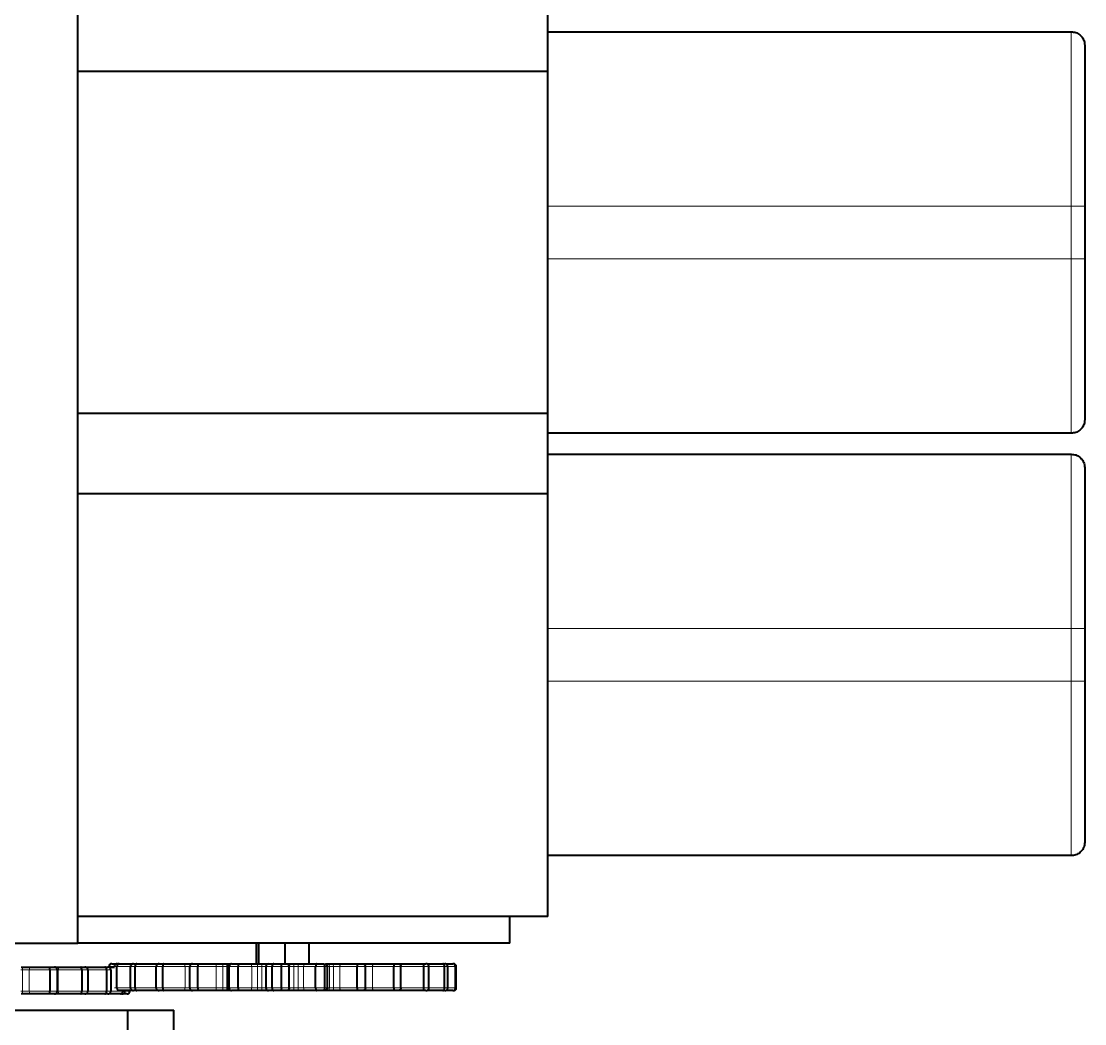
# Model space of a CAD drawing. Header units: inches. Extents: x 0 to 11, y 0 to 8.5.
# Drawn here: x 2.517 to 3.838, y 5.43 to 6.675 of the extents above; entities that cross this region are included whole.
import ezdxf

# ---------------------------------------------------------------- set-up
doc = ezdxf.new("R2010")
doc.units = ezdxf.units.IN
doc.header["$LTSCALE"] = 0.5
doc.header["$MEASUREMENT"] = 0
doc.layers.add('TANGENT_LINES', color=7, linetype='Continuous', lineweight=15)
doc.layers.add('Visible', color=7, linetype='Continuous', lineweight=40)

msp = doc.modelspace()

# ---------------------------------------------------------------- linework, layer by layer
at = {"layer": 'TANGENT_LINES'}
for p, q in [((3.8211, 6.4456), (3.8211, 6.6622)), ((3.8211, 6.4456), (3.1711, 6.4456)), ((3.8211, 6.3802), (3.8211, 6.4456)), ((3.8378, 6.4456), (3.8211, 6.4456)), ((3.1711, 6.3802), (3.8211, 6.3802)), ((3.8378, 6.3802), (3.8211, 6.3802)), ((3.8211, 6.1636), (3.8211, 6.3802)), ((3.8211, 5.9208), (3.8211, 6.1374)), ((3.8211, 5.9208), (3.1711, 5.9208)), ((3.8211, 5.8554), (3.8211, 5.9208)), ((3.8378, 5.9208), (3.8211, 5.9208)), ((3.1711, 5.8554), (3.8211, 5.8554)), ((3.8378, 5.8554), (3.8211, 5.8554)), ((3.8211, 5.6388), (3.8211, 5.8554)), ((2.5189, 5.497), (2.5167, 5.497)), ((2.5189, 5.497), (2.5189, 5.4703)), ((2.527, 5.497), (2.5189, 5.497)), ((2.527, 5.4703), (2.527, 5.497)), ((2.5526, 5.497), (2.527, 5.497)), ((2.5619, 5.497), (2.5526, 5.497)), ((2.5631, 5.497), (2.5619, 5.497)), ((2.5631, 5.4703), (2.5631, 5.497)), ((2.5923, 5.497), (2.5631, 5.497)), ((2.5998, 5.497), (2.5923, 5.497)), ((2.623, 5.497), (2.5998, 5.497)), ((2.6283, 5.497), (2.623, 5.497)), ((2.6263, 5.5011), (2.626, 5.5011)), ((2.6328, 5.5011), (2.6263, 5.5011)), ((2.636, 5.5011), (2.6328, 5.5011)), ((2.6528, 5.5011), (2.636, 5.5011)), ((2.6587, 5.5011), (2.6528, 5.5011)), ((2.6849, 5.5011), (2.6587, 5.5011)), ((2.6928, 5.5011), (2.6847, 5.5011)), ((2.7206, 5.5011), (2.6928, 5.5011)), ((2.7206, 5.5011), (2.7206, 5.4745)), ((2.7265, 5.5011), (2.7206, 5.5011)), ((2.7364, 5.5011), (2.7265, 5.5011)), ((2.7594, 5.5011), (2.7364, 5.5011)), ((2.7594, 5.5011), (2.7594, 5.4745)), ((2.7674, 5.5011), (2.7594, 5.5011)), ((2.7674, 5.4745), (2.7674, 5.5011)), ((2.7724, 5.5011), (2.7674, 5.5011)), ((2.7724, 5.5011), (2.7724, 5.4745)), ((2.7736, 5.5011), (2.7724, 5.5011)), ((2.7755, 5.5011), (2.7736, 5.5011)), ((2.7865, 5.5011), (2.7755, 5.5011)), ((2.8035, 5.5011), (2.7865, 5.5011)), ((2.8035, 5.5011), (2.8035, 5.4745)), ((2.8105, 5.5011), (2.8035, 5.5011)), ((2.8105, 5.4745), (2.8105, 5.5011)), ((2.8159, 5.5011), (2.8105, 5.5011)), ((2.8159, 5.5011), (2.8159, 5.4745)), ((2.8202, 5.5011), (2.8159, 5.5011)), ((2.8287, 5.5011), (2.8208, 5.5011)), ((2.8402, 5.5011), (2.8287, 5.5011)), ((2.85, 5.5011), (2.8402, 5.5011)), ((2.8555, 5.5011), (2.8508, 5.5011)), ((2.8555, 5.4745), (2.8555, 5.5011)), ((2.861, 5.5011), (2.8555, 5.5011)), ((2.861, 5.5011), (2.861, 5.4745)), ((2.8677, 5.5011), (2.861, 5.5011)), ((2.8827, 5.5011), (2.8677, 5.5011)), ((2.8677, 5.4745), (2.8677, 5.5011)), ((2.894, 5.5011), (2.8827, 5.5011)), ((2.8973, 5.5011), (2.894, 5.5011)), ((2.8998, 5.5011), (2.8973, 5.5011)), ((2.8998, 5.4745), (2.8998, 5.5011)), ((2.9049, 5.5011), (2.8998, 5.5011)), ((2.9049, 5.5011), (2.9049, 5.4745)), ((2.9127, 5.5011), (2.9049, 5.5011)), ((2.9342, 5.5011), (2.9127, 5.5011)), ((2.9127, 5.4745), (2.9127, 5.5011)), ((2.9445, 5.5011), (2.9342, 5.5011)), ((2.9445, 5.5011), (2.9445, 5.5011)), ((2.9449, 5.5011), (2.9449, 5.4745)), ((2.9532, 5.5011), (2.9449, 5.5011)), ((2.9799, 5.5011), (2.9532, 5.5011)), ((2.9532, 5.4745), (2.9532, 5.5011)), ((2.9885, 5.5011), (2.9799, 5.5011)), ((3.0169, 5.5011), (2.9883, 5.5011)), ((3.0234, 5.5011), (3.0169, 5.5011)), ((3.0429, 5.5011), (3.0234, 5.5011)), ((3.0469, 5.5011), (3.0429, 5.5011)), ((3.0563, 5.5011), (3.0469, 5.5011)), ((3.0574, 5.5011), (3.0563, 5.5011)), ((2.5167, 5.4703), (2.5189, 5.4703)), ((2.5189, 5.4703), (2.527, 5.4703)), ((2.527, 5.4703), (2.5526, 5.4703)), ((2.5526, 5.4703), (2.5619, 5.4703)), ((2.5619, 5.4703), (2.5631, 5.4703)), ((2.5631, 5.4703), (2.5923, 5.4703)), ((2.5923, 5.4703), (2.5998, 5.4703)), ((2.5998, 5.4703), (2.623, 5.4703)), ((2.623, 5.4703), (2.6283, 5.4703)), ((2.6283, 5.4703), (2.6432, 5.4703)), ((2.6328, 5.4745), (2.636, 5.4745)), ((2.636, 5.4745), (2.6528, 5.4745)), ((2.6432, 5.4703), (2.6461, 5.4703)), ((2.6461, 5.4703), (2.6518, 5.4703)), ((2.6518, 5.4703), (2.6521, 5.4703)), ((2.6528, 5.4745), (2.6587, 5.4745)), ((2.6587, 5.4745), (2.6849, 5.4745)), ((2.6847, 5.4745), (2.6928, 5.4745)), ((2.6928, 5.4745), (2.7206, 5.4745)), ((2.7206, 5.4745), (2.7265, 5.4745)), ((2.7265, 5.4745), (2.7364, 5.4745)), ((2.7364, 5.4745), (2.7594, 5.4745)), ((2.7594, 5.4745), (2.7674, 5.4745)), ((2.7674, 5.4745), (2.7724, 5.4745)), ((2.7724, 5.4745), (2.7736, 5.4745)), ((2.7736, 5.4745), (2.7755, 5.4745)), ((2.7755, 5.4745), (2.7865, 5.4745)), ((2.7865, 5.4745), (2.8035, 5.4745)), ((2.8035, 5.4745), (2.8105, 5.4745)), ((2.8105, 5.4745), (2.8159, 5.4745)), ((2.8159, 5.4745), (2.8202, 5.4745)), ((2.8208, 5.4745), (2.8287, 5.4745)), ((2.8287, 5.4745), (2.8402, 5.4745)), ((2.8402, 5.4745), (2.85, 5.4745)), ((2.8508, 5.4745), (2.8555, 5.4745)), ((2.8555, 5.4745), (2.861, 5.4745)), ((2.861, 5.4745), (2.8677, 5.4745)), ((2.8677, 5.4745), (2.8827, 5.4745)), ((2.8827, 5.4745), (2.894, 5.4745)), ((2.894, 5.4745), (2.8973, 5.4745)), ((2.8973, 5.4745), (2.8998, 5.4745)), ((2.8998, 5.4745), (2.9049, 5.4745)), ((2.9049, 5.4745), (2.9127, 5.4745)), ((2.9127, 5.4745), (2.9342, 5.4745)), ((2.9342, 5.4745), (2.9445, 5.4745)), ((2.9445, 5.4745), (2.9445, 5.4745)), ((2.9449, 5.4745), (2.9532, 5.4745)), ((2.9532, 5.4745), (2.9799, 5.4745)), ((2.9799, 5.4745), (2.9885, 5.4745)), ((2.9883, 5.4745), (3.0169, 5.4745)), ((3.0169, 5.4745), (3.0234, 5.4745)), ((3.0234, 5.4745), (3.0429, 5.4745)), ((3.0429, 5.4745), (3.0469, 5.4745)), ((3.0469, 5.4745), (3.0563, 5.4745)), ((3.0563, 5.4745), (3.0574, 5.4745))]:
    msp.add_line(p, q, dxfattribs=at)
for centre, major_axis, ratio, start_param, end_param in [((2.5172, 5.497), (0, -0.00333), 0.521823, 1.570796, 3.141593), ((2.7688, 5.5011), (0, 0.00333), 0.414396, 0, 1.570796), ((2.7737, 5.5011), (0, 0.00333), 0.386315, 0, 1.570796), ((2.8111, 5.5011), (0, 0.00333), 0.175045, 0, 1.570796), ((2.8164, 5.5011), (0, 0.00333), 0.144794, 12.566371, 14.137167), ((2.871, 5.5011), (0, 0.00333), 0.990388, 12.566371, 14.137167), ((2.9158, 5.5011), (0, 0.00333), 0.924874, 0, 1.570796), ((2.9559, 5.5011), (0, 0.00333), 0.801247, 0, 1.570796), ((2.9889, 5.5011), (0, 0.00333), 0.627275, 0, 0.785353), ((2.5172, 5.4703), (0, -0.00333), 0.521823, 0, 1.570796), ((2.7688, 5.4745), (0, 0.00333), 0.414396, 1.570796, 3.141593), ((2.7737, 5.4745), (0, 0.00333), 0.386315, 1.570796, 3.141593), ((2.8111, 5.4745), (0, 0.00333), 0.175045, 1.570796, 3.141593), ((2.8164, 5.4745), (0, 0.00333), 0.144794, 1.570796, 3.141593), ((2.871, 5.4745), (0, 0.00333), 0.990388, 1.570796, 3.141593), ((2.9158, 5.4745), (0, 0.00333), 0.924874, 1.570796, 3.141593), ((2.9559, 5.4745), (0, 0.00333), 0.801247, 1.570796, 3.141593), ((2.9889, 5.4745), (0, 0.00333), 0.627275, 2.355502, 3.141593)]:
    msp.add_ellipse(centre, major_axis=major_axis, ratio=ratio, start_param=start_param, end_param=end_param, dxfattribs=at)
at = {"layer": 'TANGENT_LINES', "extrusion": (0, 0, -1)}
for centre, major_axis, ratio, start_param, end_param in [((2.5298, 5.497), (0, -0.00333), 0.836902, 1.570796, 3.141593), ((2.5655, 5.497), (0, -0.00333), 0.694122, 1.570796, 3.141593), ((2.6875, 5.5011), (0, 0.00333), 0.571326, 0, 0.165022), ((2.7181, 5.5011), (0, 0.00333), 0.757482, 0, 1.570796), ((2.7565, 5.5011), (0, 0.00333), 0.896043, 0, 1.570796), ((2.8002, 5.5011), (0, 0.00333), 0.978302, 0, 1.570796), ((2.8553, 5.5011), (0, 0.00333), 0.075304, 12.566371, 14.137167), ((2.8607, 5.5011), (0, 0.00333), 0.105824, 12.566371, 14.137167), ((2.8987, 5.5011), (0, 0.00333), 0.320922, 0, 1.570796), ((2.9038, 5.5011), (0, 0.00333), 0.349793, 12.566371, 14.137167), ((2.943, 5.5011), (0, 0.00333), 0.571783, 0, 1.570796), ((2.5298, 5.4703), (0, -0.00333), 0.836902, 12.566371, 14.137167), ((2.5655, 5.4703), (0, -0.00333), 0.694122, 0, 1.570796), ((2.6875, 5.4745), (0, 0.00333), 0.571326, 2.967559, 3.141593), ((2.7181, 5.4745), (0, 0.00333), 0.757482, 1.570796, 3.141593), ((2.7565, 5.4745), (0, 0.00333), 0.896043, 1.570796, 3.141593), ((2.8002, 5.4745), (0, 0.00333), 0.978302, 1.570796, 3.141593), ((2.8553, 5.4745), (0, 0.00333), 0.075304, 1.570796, 3.141593), ((2.8607, 5.4745), (0, 0.00333), 0.105824, 1.570796, 3.141593), ((2.8987, 5.4745), (0, 0.00333), 0.320922, 1.570796, 3.141593), ((2.9038, 5.4745), (0, 0.00333), 0.349793, 1.570796, 3.141593), ((2.943, 5.4745), (0, 0.00333), 0.571783, 1.570796, 3.141593)]:
    msp.add_ellipse(centre, major_axis=major_axis, ratio=ratio, start_param=start_param, end_param=end_param, dxfattribs=at)
at = {"layer": 'Visible'}
for p, q in [((2.5876, 5.53), (2.5876, 7.7633)), ((3.1711, 6.6129), (3.1711, 7.2377)), ((3.1711, 6.0881), (3.1711, 6.7129)), ((3.1711, 6.6622), (3.8211, 6.6622)), ((3.8378, 6.6455), (3.8378, 6.4456)), ((3.1711, 6.6129), (2.5876, 6.6129)), ((3.8378, 6.4456), (3.8378, 6.3802)), ((3.8378, 6.3802), (3.8378, 6.1803)), ((3.1711, 6.1881), (2.5876, 6.1881)), ((3.1711, 5.5633), (3.1711, 6.1881)), ((3.8211, 6.1636), (3.1711, 6.1636)), ((3.1711, 6.1374), (3.8211, 6.1374)), ((3.8378, 6.1207), (3.8378, 5.9208)), ((3.1711, 6.0881), (2.5876, 6.0881)), ((3.8378, 5.9208), (3.8378, 5.8554)), ((3.8378, 5.8554), (3.8378, 5.6555)), ((3.8211, 5.6388), (3.1711, 5.6388)), ((3.1711, 5.5633), (2.5876, 5.5633)), ((3.1238, 5.53), (3.1238, 5.5633)), ((2.4876, 5.53), (2.5876, 5.53)), ((3.1238, 5.53), (2.5876, 5.53)), ((2.8095, 5.5045), (2.8095, 5.53)), ((2.8124, 5.5045), (2.8124, 5.53)), ((2.8449, 5.5045), (2.8449, 5.53)), ((2.8745, 5.5045), (2.8745, 5.53)), ((2.5172, 5.5003), (2.5298, 5.5003)), ((2.5298, 5.5003), (2.5523, 5.5003)), ((2.5523, 5.5003), (2.5583, 5.5003)), ((2.5526, 5.497), (2.5526, 5.4703)), ((2.5582, 5.5003), (2.5655, 5.5003)), ((2.5619, 5.497), (2.5619, 5.4703)), ((2.5655, 5.5003), (2.5911, 5.5003)), ((2.5911, 5.5003), (2.596, 5.5003)), ((2.5923, 5.497), (2.5923, 5.4703)), ((2.5935, 5.5003), (2.621, 5.5003)), ((2.5998, 5.497), (2.5998, 5.4703)), ((2.621, 5.5003), (2.6245, 5.5003)), ((2.623, 5.497), (2.623, 5.4703)), ((2.626, 5.5001), (2.626, 5.5011)), ((2.626, 5.5003), (2.6329, 5.5003)), ((2.6263, 5.4999), (2.626, 5.5001)), ((2.6263, 5.4999), (2.6263, 5.5011)), ((2.6283, 5.497), (2.6283, 5.4703)), ((2.6295, 5.5045), (2.6349, 5.5045)), ((2.636, 5.4745), (2.636, 5.5011)), ((2.6366, 5.5045), (2.6386, 5.5045)), ((2.6386, 5.5045), (2.6557, 5.5045)), ((2.6528, 5.4745), (2.6528, 5.5011)), ((2.6567, 5.5045), (2.6605, 5.5045)), ((2.6587, 5.4745), (2.6587, 5.5011)), ((2.6605, 5.5045), (2.6875, 5.5045)), ((2.6847, 5.4745), (2.6847, 5.5011)), ((2.6875, 5.5045), (2.6884, 5.5045)), ((2.6885, 5.5045), (2.6937, 5.5045)), ((2.6928, 5.4745), (2.6928, 5.5011)), ((2.6937, 5.5045), (2.7181, 5.5045)), ((2.7181, 5.5045), (2.73, 5.5045)), ((2.7265, 5.4745), (2.7265, 5.5011)), ((2.7299, 5.5045), (2.7363, 5.5045)), ((2.7363, 5.5045), (2.7565, 5.5045)), ((2.7364, 5.4745), (2.7364, 5.5011)), ((2.7565, 5.5045), (2.7688, 5.5045)), ((2.7688, 5.5045), (2.7737, 5.5045)), ((2.7736, 5.5011), (2.7736, 5.4745)), ((2.7737, 5.5045), (2.776, 5.5045)), ((2.7755, 5.4745), (2.7755, 5.5011)), ((2.7784, 5.5045), (2.7855, 5.5045)), ((2.7855, 5.5045), (2.8002, 5.5045)), ((2.7865, 5.4745), (2.7865, 5.5011)), ((2.8002, 5.5045), (2.8111, 5.5045)), ((2.8111, 5.5045), (2.8164, 5.5045)), ((2.8164, 5.5045), (2.8244, 5.5045)), ((2.8208, 5.5011), (2.8211, 5.5011)), ((2.8208, 5.5011), (2.8208, 5.4745)), ((2.8244, 5.5045), (2.8308, 5.5045)), ((2.8287, 5.4745), (2.8287, 5.5011)), ((2.8308, 5.5045), (2.8383, 5.5045)), ((2.8383, 5.5045), (2.8466, 5.5045)), ((2.8402, 5.4745), (2.8402, 5.5011)), ((2.8466, 5.5045), (2.8553, 5.5045)), ((2.8499, 5.5011), (2.85, 5.5011)), ((2.85, 5.4745), (2.85, 5.5011)), ((2.8553, 5.5045), (2.8607, 5.5045)), ((2.8607, 5.5045), (2.871, 5.5045)), ((2.871, 5.5045), (2.884, 5.5045)), ((2.8827, 5.4745), (2.8827, 5.5011)), ((2.884, 5.5045), (2.8913, 5.5045)), ((2.8913, 5.5045), (2.8933, 5.5045)), ((2.894, 5.4745), (2.894, 5.5011)), ((2.8948, 5.5045), (2.8987, 5.5045)), ((2.8973, 5.4745), (2.8973, 5.5011)), ((2.8987, 5.5045), (2.9038, 5.5045)), ((2.9038, 5.5045), (2.9158, 5.5045)), ((2.9158, 5.5045), (2.9345, 5.5045)), ((2.9342, 5.4745), (2.9342, 5.5011)), ((2.9345, 5.5045), (2.9412, 5.5045)), ((2.9412, 5.5045), (2.943, 5.5045)), ((2.943, 5.5045), (2.9559, 5.5045)), ((2.9445, 5.5013), (2.9445, 5.5011)), ((2.9445, 5.4745), (2.9445, 5.5011)), ((2.9445, 5.4745), (2.9445, 5.5011)), ((2.9559, 5.5045), (2.9792, 5.5045)), ((2.9792, 5.5045), (2.9848, 5.5045)), ((2.9799, 5.4745), (2.9799, 5.5011)), ((2.9849, 5.5045), (2.9889, 5.5045)), ((2.9885, 5.4745), (2.9885, 5.5011)), ((2.9889, 5.5045), (3.0153, 5.5045)), ((3.0153, 5.5045), (3.0195, 5.5045)), ((3.0169, 5.4745), (3.0169, 5.5011)), ((3.0212, 5.5045), (3.0405, 5.5045)), ((3.0234, 5.4745), (3.0234, 5.5011)), ((3.0405, 5.5045), (3.0431, 5.5045)), ((3.0429, 5.4745), (3.0429, 5.5011)), ((3.0447, 5.5045), (3.0532, 5.5045)), ((3.0469, 5.4745), (3.0469, 5.5011)), ((3.0563, 5.4745), (3.0563, 5.5011)), ((3.0574, 5.4745), (3.0574, 5.5011)), ((2.6386, 5.4711), (2.6366, 5.4711)), ((2.6557, 5.4711), (2.6386, 5.4711)), ((2.6605, 5.4711), (2.6567, 5.4711)), ((2.6875, 5.4711), (2.6605, 5.4711)), ((2.6884, 5.4711), (2.6875, 5.4711)), ((2.6937, 5.4711), (2.6885, 5.4711)), ((2.7181, 5.4711), (2.6937, 5.4711)), ((2.73, 5.4711), (2.7181, 5.4711)), ((2.7363, 5.4711), (2.7299, 5.4711)), ((2.7565, 5.4711), (2.7363, 5.4711)), ((2.7688, 5.4711), (2.7565, 5.4711)), ((2.7737, 5.4711), (2.7688, 5.4711)), ((2.776, 5.4711), (2.7737, 5.4711)), ((2.7855, 5.4711), (2.7784, 5.4711)), ((2.8002, 5.4711), (2.7855, 5.4711)), ((2.8111, 5.4711), (2.8002, 5.4711)), ((2.8164, 5.4711), (2.8111, 5.4711)), ((2.8244, 5.4711), (2.8164, 5.4711)), ((2.8211, 5.4745), (2.8208, 5.4745)), ((2.8308, 5.4711), (2.8244, 5.4711)), ((2.8383, 5.4711), (2.8308, 5.4711)), ((2.8466, 5.4711), (2.8383, 5.4711)), ((2.8466, 5.4711), (2.8449, 5.4711)), ((2.8553, 5.4711), (2.8466, 5.4711)), ((2.85, 5.4745), (2.8499, 5.4745)), ((2.8607, 5.4711), (2.8553, 5.4711)), ((2.871, 5.4711), (2.8607, 5.4711)), ((2.884, 5.4711), (2.871, 5.4711)), ((2.8913, 5.4711), (2.884, 5.4711)), ((2.8933, 5.4711), (2.8913, 5.4711)), ((2.8987, 5.4711), (2.8948, 5.4711)), ((2.9038, 5.4711), (2.8987, 5.4711)), ((2.9158, 5.4711), (2.9038, 5.4711)), ((2.9345, 5.4711), (2.9158, 5.4711)), ((2.9412, 5.4711), (2.9345, 5.4711)), ((2.943, 5.4711), (2.9412, 5.4711)), ((2.9423, 5.4713), (2.9418, 5.4712)), ((2.9559, 5.4711), (2.943, 5.4711)), ((2.9445, 5.4745), (2.9444, 5.4739)), ((2.9792, 5.4711), (2.9559, 5.4711)), ((2.9848, 5.4711), (2.9792, 5.4711)), ((2.9889, 5.4711), (2.9848, 5.4711)), ((3.0153, 5.4711), (2.9889, 5.4711)), ((3.0195, 5.4711), (3.0153, 5.4711)), ((3.0405, 5.4711), (3.0212, 5.4711)), ((3.0431, 5.4711), (3.0405, 5.4711)), ((3.0532, 5.4711), (3.0447, 5.4711)), ((2.5298, 5.467), (2.5172, 5.467)), ((2.5523, 5.467), (2.5298, 5.467)), ((2.5583, 5.467), (2.5523, 5.467)), ((2.5655, 5.467), (2.5582, 5.467)), ((2.5911, 5.467), (2.5655, 5.467)), ((2.596, 5.467), (2.5911, 5.467)), ((2.621, 5.467), (2.5935, 5.467)), ((2.6245, 5.467), (2.621, 5.467)), ((2.6405, 5.467), (2.6261, 5.467)), ((2.6424, 5.467), (2.6405, 5.467)), ((2.6486, 5.467), (2.6448, 5.467)), ((2.2351, 5.4467), (2.6494, 5.4467)), ((2.6494, 5.4467), (2.7065, 5.4467)), ((2.6494, 5.4133), (2.6494, 5.4467)), ((2.7065, 5.4133), (2.7065, 5.4467))]:
    msp.add_line(p, q, dxfattribs=at)
at = {"layer": 'Visible', "extrusion": (0, 0, -1)}
for centre, major_axis, ratio, start_param, end_param in [((2.7769, 5.5011), (0, 0.00333), 1, 10.986087, 12.565848), ((2.8466, 5.5011), (0, -0.00333), 0.999091, 9.424778, 10.995574), ((2.8834, 5.5011), (0, 0.00333), 0.999929, -0.004624, -0.001852), ((2.8939, 5.5011), (0, 0.00333), 0.999998, 6.283083, 7.851534), ((2.9307, 5.5011), (0, 0.00333), 0.999997, -0.001148, -0.000158), ((2.9412, 5.5011), (0, 0.00333), 0.999983, 6.490975, 6.66305), ((2.9412, 5.5011), (0, 0.00333), 0.999983, 7.78863, 7.850556), ((2.7769, 5.4745), (0, 0.00333), 1, 9.4253, 10.986087), ((2.8466, 5.4745), (0, -0.00333), 0.999091, 10.995574, 12.566371), ((2.8834, 5.4745), (0, 0.00333), 0.999929, 9.42663, 9.429402), ((2.8939, 5.4745), (0, 0.00333), 0.999998, 7.851534, 9.42488), ((2.9307, 5.4745), (0, 0.00333), 0.999997, 9.424936, 9.425926), ((2.9412, 5.4745), (0, 0.00333), 0.999983, 9.076584, 9.217168), ((2.9412, 5.4745), (0, 0.00333), 0.999983, 7.850558, 8.02065)]:
    msp.add_ellipse(centre, major_axis=major_axis, ratio=ratio, start_param=start_param, end_param=end_param, dxfattribs=at)
at = {"layer": 'Visible'}
for centre, start_param, end_param in [((2.8244, 5.5011), 9.424778, 10.995574), ((2.8244, 5.4745), 10.995574, 12.566371)]:
    msp.add_ellipse(centre, major_axis=(0, -0.00333), ratio=0.993671, start_param=start_param, end_param=end_param, dxfattribs=at)
for points, knots in [([(3.8211, 6.6622), (3.823, 6.662), (3.8267, 6.6617), (3.8317, 6.6588), (3.8355, 6.6546), (3.8375, 6.6497), (3.8378, 6.6458), (3.8378, 6.6456), (3.8378, 6.6455)], [0, 0, 0, 0, 0.200059, 0.400113, 0.600304, 0.800799, 0.959767, 1, 1, 1, 1]), ([(3.8378, 6.1803), (3.8378, 6.1803), (3.8378, 6.18), (3.8375, 6.1761), (3.8355, 6.1713), (3.8317, 6.167), (3.8267, 6.1642), (3.823, 6.1638), (3.8211, 6.1636)], [0, 0, 0, 0, 0.040233, 0.199201, 0.399696, 0.599887, 0.799941, 1, 1, 1, 1]), ([(3.8211, 6.1374), (3.823, 6.1373), (3.8267, 6.1369), (3.8317, 6.134), (3.8355, 6.1298), (3.8375, 6.1249), (3.8378, 6.121), (3.8378, 6.1208), (3.8378, 6.1207)], [0, 0, 0, 0, 0.200059, 0.400113, 0.600304, 0.800799, 0.959767, 1, 1, 1, 1]), ([(3.8378, 5.6555), (3.8378, 5.6555), (3.8378, 5.6552), (3.8375, 5.6513), (3.8355, 5.6465), (3.8317, 5.6422), (3.8267, 5.6394), (3.823, 5.639), (3.8211, 5.6388)], [0, 0, 0, 0, 0.040233, 0.199201, 0.399696, 0.599887, 0.799941, 1, 1, 1, 1]), ([(2.5526, 5.497), (2.5526, 5.4973), (2.5526, 5.498), (2.5526, 5.4989), (2.5525, 5.4996), (2.5524, 5.5001), (2.5523, 5.5004), (2.5523, 5.5003), (2.5523, 5.5003)], [0, 0, 0, 0, 0.244369, 0.474358, 0.683645, 0.863673, 0.984988, 1, 1, 1, 1]), ([(2.5619, 5.497), (2.5619, 5.4973), (2.5618, 5.498), (2.5613, 5.4989), (2.5606, 5.4996), (2.5597, 5.5002), (2.5583, 5.5004), (2.5583, 5.5003), (2.5583, 5.5003)], [0, 0, 0, 0, 0.185429, 0.369432, 0.556461, 0.753674, 0.962269, 1, 1, 1, 1]), ([(2.5923, 5.497), (2.5923, 5.4973), (2.5923, 5.498), (2.5921, 5.4989), (2.5919, 5.4996), (2.5916, 5.5002), (2.5911, 5.5004), (2.5911, 5.5003), (2.5911, 5.5003)], [0, 0, 0, 0, 0.226536, 0.44103, 0.639503, 0.819112, 0.97359, 1, 1, 1, 1]), ([(2.5983, 5.4996), (2.5981, 5.4998), (2.5975, 5.5002), (2.596, 5.5004), (2.596, 5.5003), (2.596, 5.5003)], [0, 0, 0, 0, 0.43774, 0.913829, 1, 1, 1, 1]), ([(2.5998, 5.497), (2.5998, 5.4974), (2.5997, 5.498), (2.5993, 5.4989), (2.5984, 5.4996), (2.5984, 5.4996), (2.5983, 5.4996)], [0, 0, 0, 0, 0.307482, 0.614337, 0.928843, 1, 1, 1, 1]), ([(2.623, 5.497), (2.623, 5.4973), (2.623, 5.498), (2.6227, 5.4989), (2.6223, 5.4996), (2.6219, 5.5002), (2.6211, 5.5004), (2.621, 5.5003), (2.621, 5.5003)], [0, 0, 0, 0, 0.210912, 0.412835, 0.604834, 0.789503, 0.96824, 1, 1, 1, 1]), ([(2.626, 5.5001), (2.626, 5.5001), (2.6259, 5.5002), (2.6245, 5.5004), (2.6245, 5.5003), (2.6245, 5.5003)], [0, 0, 0, 0, 0.22386, 0.881057, 1, 1, 1, 1]), ([(2.6293, 5.5045), (2.6293, 5.5045), (2.6293, 5.5045), (2.628, 5.5043), (2.6272, 5.5038), (2.6265, 5.503), (2.6261, 5.5021), (2.626, 5.5015), (2.626, 5.5011)], [0, 0, 0, 0, 0.037051, 0.240565, 0.435843, 0.62357, 0.810417, 1, 1, 1, 1]), ([(2.6295, 5.5045), (2.6295, 5.5045), (2.6295, 5.5045), (2.6283, 5.5043), (2.6275, 5.5038), (2.6268, 5.503), (2.6264, 5.5021), (2.6263, 5.5015), (2.6263, 5.5011)], [0, 0, 0, 0, 0.036728, 0.2386, 0.433045, 0.620945, 0.808831, 1, 1, 1, 1]), ([(2.6283, 5.497), (2.6283, 5.4974), (2.6282, 5.498), (2.6277, 5.4989), (2.6269, 5.4996), (2.6265, 5.4998), (2.6263, 5.4999)], [0, 0, 0, 0, 0.260042, 0.519717, 0.786095, 1, 1, 1, 1]), ([(2.6366, 5.5045), (2.6366, 5.5045), (2.6365, 5.5045), (2.6351, 5.5043), (2.6342, 5.5038), (2.6334, 5.503), (2.6329, 5.5021), (2.6329, 5.5015), (2.6328, 5.5011)], [0, 0, 0, 0, 0.03803, 0.24655, 0.444479, 0.631799, 0.815452, 1, 1, 1, 1]), ([(2.6386, 5.5045), (2.6386, 5.5045), (2.6386, 5.5045), (2.6376, 5.5043), (2.637, 5.5038), (2.6364, 5.503), (2.6361, 5.5021), (2.636, 5.5015), (2.636, 5.5011)], [0, 0, 0, 0, 0.034618, 0.225871, 0.415414, 0.60485, 0.799297, 1, 1, 1, 1]), ([(2.6567, 5.5045), (2.6567, 5.5045), (2.6566, 5.5045), (2.6552, 5.5043), (2.6543, 5.5038), (2.6535, 5.503), (2.6529, 5.5021), (2.6529, 5.5015), (2.6528, 5.5011)], [0, 0, 0, 0, 0.038379, 0.248674, 0.447566, 0.634774, 0.817292, 1, 1, 1, 1]), ([(2.6605, 5.5045), (2.6605, 5.5045), (2.6604, 5.5045), (2.6597, 5.5043), (2.6593, 5.5037), (2.6589, 5.503), (2.6587, 5.5021), (2.6587, 5.5015), (2.6587, 5.5011)], [0, 0, 0, 0, 0.030852, 0.203832, 0.387029, 0.58042, 0.785347, 1, 1, 1, 1]), ([(2.6878, 5.5044), (2.6876, 5.5044), (2.6871, 5.5043), (2.6861, 5.5038), (2.6853, 5.503), (2.6848, 5.5021), (2.6847, 5.5015), (2.6847, 5.5011)], [0, 0, 0, 0, 0.162789, 0.383322, 0.591601, 0.795425, 1, 1, 1, 1]), ([(2.6885, 5.5045), (2.6885, 5.5045), (2.6884, 5.5045), (2.6881, 5.5044), (2.6878, 5.5044)], [0, 0, 0, 0, 0.202922, 1, 1, 1, 1]), ([(2.6937, 5.5045), (2.6937, 5.5045), (2.6937, 5.5045), (2.6933, 5.5043), (2.6931, 5.5037), (2.693, 5.503), (2.6928, 5.5021), (2.6928, 5.5015), (2.6928, 5.5011)], [0, 0, 0, 0, 0.02355, 0.165621, 0.344191, 0.546328, 0.766659, 1, 1, 1, 1]), ([(2.7299, 5.5045), (2.7299, 5.5045), (2.7298, 5.5045), (2.7286, 5.5043), (2.7277, 5.5038), (2.727, 5.503), (2.7266, 5.5021), (2.7265, 5.5015), (2.7265, 5.5011)], [0, 0, 0, 0, 0.037368, 0.242402, 0.438344, 0.625841, 0.811765, 1, 1, 1, 1]), ([(2.7363, 5.5045), (2.7363, 5.5045), (2.7363, 5.5045), (2.7363, 5.5042), (2.7363, 5.5037), (2.7363, 5.503), (2.7364, 5.5021), (2.7364, 5.5015), (2.7364, 5.5011)], [0, 0, 0, 0, 0.007898, 0.123312, 0.304632, 0.517104, 0.751176, 1, 1, 1, 1]), ([(2.7784, 5.5045), (2.7784, 5.5045), (2.7783, 5.5045), (2.7772, 5.5043), (2.7766, 5.5038), (2.7759, 5.503), (2.7756, 5.5021), (2.7755, 5.5015), (2.7755, 5.5011)], [0, 0, 0, 0, 0.035761, 0.232573, 0.424387, 0.612816, 0.803932, 1, 1, 1, 1]), ([(2.7855, 5.5045), (2.7855, 5.5045), (2.7855, 5.5045), (2.786, 5.5043), (2.7862, 5.5037), (2.7864, 5.503), (2.7865, 5.5021), (2.7865, 5.5015), (2.7865, 5.5011)], [0, 0, 0, 0, 0.025292, 0.173612, 0.352299, 0.552454, 0.76993, 1, 1, 1, 1]), ([(2.8308, 5.5045), (2.8308, 5.5045), (2.8308, 5.5045), (2.83, 5.5043), (2.8295, 5.5037), (2.829, 5.503), (2.8287, 5.5021), (2.8287, 5.5015), (2.8287, 5.5011)], [0, 0, 0, 0, 0.032879, 0.21532, 0.401225, 0.592279, 0.792002, 1, 1, 1, 1]), ([(2.8383, 5.5045), (2.8383, 5.5045), (2.8383, 5.5045), (2.8391, 5.5043), (2.8395, 5.5037), (2.8399, 5.503), (2.8401, 5.5021), (2.8402, 5.5015), (2.8402, 5.5011)], [0, 0, 0, 0, 0.031726, 0.208578, 0.392645, 0.584975, 0.787862, 1, 1, 1, 1]), ([(2.884, 5.5045), (2.884, 5.5045), (2.884, 5.5045), (2.8834, 5.5043), (2.8832, 5.5037), (2.8829, 5.503), (2.8828, 5.5021), (2.8827, 5.5015), (2.8827, 5.5011)], [0, 0, 0, 0, 0.027565, 0.185338, 0.365082, 0.562463, 0.77537, 1, 1, 1, 1]), ([(2.8913, 5.5045), (2.8913, 5.5045), (2.8913, 5.5045), (2.8923, 5.5043), (2.893, 5.5038), (2.8935, 5.503), (2.8939, 5.5021), (2.8939, 5.5015), (2.894, 5.5011)], [0, 0, 0, 0, 0.035118, 0.22868, 0.41901, 0.607934, 0.801054, 1, 1, 1, 1]), ([(2.9345, 5.5045), (2.9345, 5.5045), (2.9345, 5.5045), (2.9344, 5.5042), (2.9343, 5.5037), (2.9342, 5.503), (2.9342, 5.5021), (2.9342, 5.5015), (2.9342, 5.5011)], [0, 0, 0, 0, 0.015688, 0.136698, 0.316214, 0.525403, 0.755511, 1, 1, 1, 1]), ([(2.9412, 5.5045), (2.9412, 5.5045), (2.9412, 5.5045), (2.9416, 5.5044), (2.9418, 5.5044)], [0, 0, 0, 0, 0.194901, 1, 1, 1, 1]), ([(2.9418, 5.5044), (2.942, 5.5043), (2.9423, 5.5043), (2.9424, 5.5042), (2.9424, 5.5042)], [0, 0, 0, 0, 0.723319, 1, 1, 1, 1]), ([(2.9424, 5.5042), (2.9427, 5.5041), (2.9433, 5.5038), (2.9439, 5.503), (2.9444, 5.5021), (2.9444, 5.5016), (2.9445, 5.5013)], [0, 0, 0, 0, 0.257112, 0.513533, 0.76917, 1, 1, 1, 1]), ([(2.9792, 5.5045), (2.9792, 5.5045), (2.9793, 5.5045), (2.9795, 5.5042), (2.9796, 5.5037), (2.9798, 5.503), (2.9799, 5.5021), (2.9799, 5.5015), (2.9799, 5.5011)], [0, 0, 0, 0, 0.02017, 0.15132, 0.329984, 0.535607, 0.760927, 1, 1, 1, 1]), ([(2.9848, 5.5045), (2.9848, 5.5045), (2.9849, 5.5045), (2.9862, 5.5043), (2.9871, 5.5038), (2.9874, 5.5036), (2.9874, 5.5035)], [0, 0, 0, 0, 0.068741, 0.445545, 0.803172, 1, 1, 1, 1]), ([(2.9874, 5.5035), (2.9876, 5.5034), (2.9879, 5.503), (2.9884, 5.5021), (2.9885, 5.5015), (2.9885, 5.5011)], [0, 0, 0, 0, 0.292911, 0.645478, 1, 1, 1, 1]), ([(3.0153, 5.5045), (3.0153, 5.5045), (3.0154, 5.5045), (3.016, 5.5043), (3.0163, 5.5037), (3.0166, 5.503), (3.0168, 5.5021), (3.0169, 5.5015), (3.0169, 5.5011)], [0, 0, 0, 0, 0.029317, 0.1952, 0.376667, 0.571898, 0.780601, 1, 1, 1, 1]), ([(3.0234, 5.5011), (3.0234, 5.5015), (3.0233, 5.5021), (3.0228, 5.503), (3.0219, 5.5038), (3.021, 5.5043), (3.0196, 5.5045), (3.0195, 5.5045), (3.0195, 5.5045)], [0, 0, 0, 0, 0.182736, 0.365267, 0.552468, 0.751342, 0.961622, 1, 1, 1, 1]), ([(3.0429, 5.5011), (3.0429, 5.5015), (3.0428, 5.5021), (3.0425, 5.503), (3.042, 5.5038), (3.0415, 5.5043), (3.0406, 5.5045), (3.0405, 5.5045), (3.0405, 5.5045)], [0, 0, 0, 0, 0.204112, 0.401027, 0.591235, 0.779104, 0.966217, 1, 1, 1, 1]), ([(3.0469, 5.5011), (3.0468, 5.5015), (3.0467, 5.5021), (3.0462, 5.503), (3.0454, 5.5038), (3.0445, 5.5043), (3.0431, 5.5045), (3.0431, 5.5045), (3.0431, 5.5045)], [0, 0, 0, 0, 0.183727, 0.366874, 0.554144, 0.752505, 0.961815, 1, 1, 1, 1]), ([(3.0563, 5.5011), (3.0563, 5.5015), (3.0562, 5.5021), (3.0558, 5.503), (3.0552, 5.5038), (3.0545, 5.5043), (3.0533, 5.5045), (3.0532, 5.5045), (3.0532, 5.5045)], [0, 0, 0, 0, 0.19342, 0.382806, 0.570989, 0.764258, 0.963743, 1, 1, 1, 1]), ([(3.0574, 5.5011), (3.0574, 5.5015), (3.0573, 5.5021), (3.0569, 5.503), (3.0561, 5.5038), (3.0553, 5.5043), (3.054, 5.5045), (3.054, 5.5045), (3.054, 5.5045)], [0, 0, 0, 0, 0.187842, 0.373566, 0.561129, 0.757324, 0.962603, 1, 1, 1, 1]), ([(2.5523, 5.467), (2.5523, 5.467), (2.5523, 5.467), (2.5524, 5.4673), (2.5525, 5.4678), (2.5526, 5.4685), (2.5526, 5.4694), (2.5526, 5.47), (2.5526, 5.4703)], [0, 0, 0, 0, 0.015012, 0.136327, 0.316355, 0.525642, 0.755631, 1, 1, 1, 1]), ([(2.5583, 5.467), (2.5583, 5.467), (2.5583, 5.467), (2.5597, 5.4672), (2.5606, 5.4677), (2.5613, 5.4684), (2.5618, 5.4693), (2.5619, 5.47), (2.5619, 5.4703)], [0, 0, 0, 0, 0.037731, 0.246326, 0.443539, 0.630568, 0.814571, 1, 1, 1, 1]), ([(2.5911, 5.467), (2.5911, 5.467), (2.5911, 5.467), (2.5916, 5.4672), (2.5919, 5.4678), (2.5921, 5.4685), (2.5923, 5.4694), (2.5923, 5.47), (2.5923, 5.4703)], [0, 0, 0, 0, 0.02641, 0.180888, 0.360497, 0.55897, 0.773464, 1, 1, 1, 1]), ([(2.596, 5.467), (2.596, 5.467), (2.596, 5.467), (2.5975, 5.4672), (2.5981, 5.4675), (2.5983, 5.4677)], [0, 0, 0, 0, 0.086171, 0.56226, 1, 1, 1, 1]), ([(2.5983, 5.4677), (2.5984, 5.4677), (2.5984, 5.4678), (2.5993, 5.4685), (2.5997, 5.4693), (2.5998, 5.47), (2.5998, 5.4703)], [0, 0, 0, 0, 0.071157, 0.385663, 0.692518, 1, 1, 1, 1]), ([(2.621, 5.467), (2.621, 5.467), (2.6211, 5.467), (2.6219, 5.4672), (2.6223, 5.4677), (2.6227, 5.4685), (2.623, 5.4694), (2.623, 5.47), (2.623, 5.4703)], [0, 0, 0, 0, 0.03176, 0.210497, 0.395166, 0.587165, 0.789088, 1, 1, 1, 1]), ([(2.6245, 5.467), (2.6245, 5.467), (2.6245, 5.467), (2.626, 5.4672), (2.6269, 5.4677), (2.6277, 5.4684), (2.6282, 5.4693), (2.6283, 5.47), (2.6283, 5.4703)], [0, 0, 0, 0, 0.038254, 0.249616, 0.448411, 0.635324, 0.817533, 1, 1, 1, 1]), ([(2.636, 5.4745), (2.636, 5.4741), (2.6361, 5.4735), (2.6364, 5.4726), (2.637, 5.4718), (2.6376, 5.4713), (2.6386, 5.4711), (2.6386, 5.4711), (2.6386, 5.4711)], [0, 0, 0, 0, 0.200703, 0.39515, 0.584586, 0.774129, 0.965382, 1, 1, 1, 1]), ([(2.6405, 5.467), (2.6405, 5.467), (2.6406, 5.467), (2.6416, 5.4672), (2.6422, 5.4677), (2.6428, 5.4685), (2.6431, 5.4694), (2.6432, 5.47), (2.6432, 5.4703)], [0, 0, 0, 0, 0.034809, 0.22858, 0.418756, 0.607679, 0.800876, 1, 1, 1, 1]), ([(2.6424, 5.467), (2.6424, 5.467), (2.6424, 5.467), (2.6438, 5.4672), (2.6447, 5.4677), (2.6455, 5.4684), (2.646, 5.4693), (2.646, 5.47), (2.6461, 5.4703)], [0, 0, 0, 0, 0.037846, 0.247112, 0.444779, 0.631825, 0.815368, 1, 1, 1, 1]), ([(2.6486, 5.467), (2.6486, 5.467), (2.6486, 5.467), (2.6498, 5.4672), (2.6506, 5.4677), (2.6513, 5.4685), (2.6517, 5.4693), (2.6518, 5.47), (2.6518, 5.4703)], [0, 0, 0, 0, 0.036632, 0.239656, 0.434098, 0.621708, 0.809203, 1, 1, 1, 1]), ([(2.6487, 5.467), (2.6488, 5.467), (2.6488, 5.467), (2.6501, 5.4672), (2.6509, 5.4677), (2.6516, 5.4685), (2.652, 5.4693), (2.6521, 5.47), (2.6521, 5.4703)], [0, 0, 0, 0, 0.036922, 0.241434, 0.436621, 0.624072, 0.810631, 1, 1, 1, 1]), ([(2.6528, 5.4745), (2.6529, 5.4741), (2.6529, 5.4735), (2.6535, 5.4726), (2.6543, 5.4718), (2.6552, 5.4713), (2.6566, 5.4711), (2.6567, 5.4711), (2.6567, 5.4711)], [0, 0, 0, 0, 0.182708, 0.365226, 0.552434, 0.751326, 0.961621, 1, 1, 1, 1]), ([(2.6587, 5.4745), (2.6587, 5.4741), (2.6587, 5.4735), (2.6589, 5.4726), (2.6593, 5.4719), (2.6597, 5.4713), (2.6604, 5.4711), (2.6605, 5.4711), (2.6605, 5.4711)], [0, 0, 0, 0, 0.214653, 0.41958, 0.612971, 0.796168, 0.969148, 1, 1, 1, 1]), ([(2.6847, 5.4745), (2.6847, 5.4741), (2.6848, 5.4735), (2.6853, 5.4726), (2.6861, 5.4718), (2.6871, 5.4713), (2.6876, 5.4712), (2.6878, 5.4712)], [0, 0, 0, 0, 0.204098, 0.407447, 0.615241, 0.83526, 1, 1, 1, 1]), ([(2.6878, 5.4712), (2.6881, 5.4712), (2.6884, 5.4711), (2.6885, 5.4711), (2.6885, 5.4711)], [0, 0, 0, 0, 0.79481, 1, 1, 1, 1]), ([(2.6928, 5.4745), (2.6928, 5.4741), (2.6928, 5.4735), (2.693, 5.4726), (2.6931, 5.4719), (2.6933, 5.4713), (2.6937, 5.4711), (2.6937, 5.4711), (2.6937, 5.4711)], [0, 0, 0, 0, 0.233341, 0.453672, 0.655809, 0.834379, 0.97645, 1, 1, 1, 1]), ([(2.7265, 5.4745), (2.7265, 5.4741), (2.7266, 5.4735), (2.727, 5.4726), (2.7277, 5.4718), (2.7286, 5.4713), (2.7298, 5.4711), (2.7299, 5.4711), (2.7299, 5.4711)], [0, 0, 0, 0, 0.188235, 0.374159, 0.561656, 0.757598, 0.962632, 1, 1, 1, 1]), ([(2.7364, 5.4745), (2.7364, 5.4741), (2.7364, 5.4735), (2.7363, 5.4726), (2.7363, 5.4719), (2.7363, 5.4714), (2.7363, 5.4711), (2.7363, 5.4711), (2.7363, 5.4711)], [0, 0, 0, 0, 0.248824, 0.482896, 0.695368, 0.876688, 0.992102, 1, 1, 1, 1]), ([(2.7755, 5.4745), (2.7755, 5.4741), (2.7756, 5.4735), (2.7759, 5.4726), (2.7766, 5.4718), (2.7772, 5.4713), (2.7783, 5.4711), (2.7784, 5.4711), (2.7784, 5.4711)], [0, 0, 0, 0, 0.196068, 0.387184, 0.575613, 0.767427, 0.964239, 1, 1, 1, 1]), ([(2.7865, 5.4745), (2.7865, 5.4741), (2.7865, 5.4735), (2.7864, 5.4726), (2.7862, 5.4719), (2.786, 5.4713), (2.7855, 5.4711), (2.7855, 5.4711), (2.7855, 5.4711)], [0, 0, 0, 0, 0.23007, 0.447546, 0.647701, 0.826388, 0.974708, 1, 1, 1, 1]), ([(2.8287, 5.4745), (2.8287, 5.4741), (2.8287, 5.4735), (2.829, 5.4726), (2.8295, 5.4718), (2.83, 5.4713), (2.8308, 5.4711), (2.8308, 5.4711), (2.8308, 5.4711)], [0, 0, 0, 0, 0.207998, 0.407721, 0.598775, 0.78468, 0.967121, 1, 1, 1, 1]), ([(2.8402, 5.4745), (2.8402, 5.4741), (2.8401, 5.4735), (2.8399, 5.4726), (2.8395, 5.4719), (2.8391, 5.4713), (2.8383, 5.4711), (2.8383, 5.4711), (2.8383, 5.4711)], [0, 0, 0, 0, 0.212138, 0.415025, 0.607355, 0.791422, 0.968274, 1, 1, 1, 1]), ([(2.8827, 5.4745), (2.8827, 5.4741), (2.8828, 5.4735), (2.8829, 5.4726), (2.8832, 5.4719), (2.8834, 5.4713), (2.884, 5.4711), (2.884, 5.4711), (2.884, 5.4711)], [0, 0, 0, 0, 0.22463, 0.437537, 0.634918, 0.814662, 0.972435, 1, 1, 1, 1]), ([(2.894, 5.4745), (2.8939, 5.4741), (2.8939, 5.4735), (2.8935, 5.4726), (2.893, 5.4718), (2.8923, 5.4713), (2.8913, 5.4711), (2.8913, 5.4711), (2.8913, 5.4711)], [0, 0, 0, 0, 0.198946, 0.392066, 0.58099, 0.77132, 0.964882, 1, 1, 1, 1]), ([(2.9342, 5.4745), (2.9342, 5.4741), (2.9342, 5.4735), (2.9342, 5.4726), (2.9343, 5.4719), (2.9344, 5.4714), (2.9345, 5.4711), (2.9345, 5.4711), (2.9345, 5.4711)], [0, 0, 0, 0, 0.244489, 0.474597, 0.683786, 0.863302, 0.984312, 1, 1, 1, 1]), ([(2.9418, 5.4712), (2.9416, 5.4712), (2.9412, 5.4711), (2.9412, 5.4711), (2.9412, 5.4711)], [0, 0, 0, 0, 0.805161, 1, 1, 1, 1]), ([(2.9444, 5.4739), (2.9444, 5.4738), (2.9443, 5.4735), (2.9439, 5.4725), (2.9434, 5.4719), (2.9423, 5.4713), (2.9423, 5.4713), (2.9423, 5.4713)], [0, 0, 0, 0, 0.174806, 0.430147, 0.686272, 0.952392, 1, 1, 1, 1]), ([(2.9799, 5.4745), (2.9799, 5.4741), (2.9799, 5.4735), (2.9798, 5.4726), (2.9796, 5.4719), (2.9795, 5.4714), (2.9793, 5.4711), (2.9792, 5.4711), (2.9792, 5.4711)], [0, 0, 0, 0, 0.239073, 0.464393, 0.670016, 0.84868, 0.97983, 1, 1, 1, 1]), ([(2.9874, 5.4721), (2.9874, 5.472), (2.9871, 5.4718), (2.9862, 5.4712), (2.9849, 5.4711), (2.9848, 5.4711), (2.9848, 5.4711)], [0, 0, 0, 0, 0.196897, 0.554493, 0.931265, 1, 1, 1, 1]), ([(2.9885, 5.4745), (2.9885, 5.4741), (2.9884, 5.4735), (2.9879, 5.4726), (2.9876, 5.4722), (2.9874, 5.4721)], [0, 0, 0, 0, 0.354545, 0.707135, 1, 1, 1, 1]), ([(3.0169, 5.4745), (3.0169, 5.4741), (3.0168, 5.4735), (3.0166, 5.4726), (3.0163, 5.4719), (3.016, 5.4713), (3.0154, 5.4711), (3.0153, 5.4711), (3.0153, 5.4711)], [0, 0, 0, 0, 0.219399, 0.428102, 0.623333, 0.8048, 0.970683, 1, 1, 1, 1]), ([(3.0195, 5.4711), (3.0195, 5.4711), (3.0196, 5.4711), (3.021, 5.4713), (3.0219, 5.4718), (3.0228, 5.4726), (3.0233, 5.4735), (3.0234, 5.4741), (3.0234, 5.4745)], [0, 0, 0, 0, 0.038378, 0.248658, 0.447532, 0.634733, 0.817264, 1, 1, 1, 1]), ([(3.0405, 5.4711), (3.0405, 5.4711), (3.0406, 5.4711), (3.0415, 5.4713), (3.042, 5.4718), (3.0425, 5.4726), (3.0428, 5.4735), (3.0429, 5.4741), (3.0429, 5.4745)], [0, 0, 0, 0, 0.033783, 0.220896, 0.408765, 0.598973, 0.795888, 1, 1, 1, 1]), ([(3.0431, 5.4711), (3.0431, 5.4711), (3.0431, 5.4711), (3.0445, 5.4713), (3.0454, 5.4718), (3.0462, 5.4726), (3.0467, 5.4735), (3.0468, 5.4741), (3.0469, 5.4745)], [0, 0, 0, 0, 0.038185, 0.247495, 0.445856, 0.633126, 0.816273, 1, 1, 1, 1]), ([(3.0532, 5.4711), (3.0532, 5.4711), (3.0533, 5.4711), (3.0545, 5.4713), (3.0552, 5.4718), (3.0558, 5.4726), (3.0562, 5.4735), (3.0563, 5.4741), (3.0563, 5.4745)], [0, 0, 0, 0, 0.036257, 0.235742, 0.429011, 0.617194, 0.80658, 1, 1, 1, 1]), ([(3.054, 5.4711), (3.054, 5.4711), (3.054, 5.4711), (3.0553, 5.4713), (3.0561, 5.4718), (3.0569, 5.4726), (3.0573, 5.4735), (3.0574, 5.4741), (3.0574, 5.4745)], [0, 0, 0, 0, 0.037397, 0.242676, 0.438871, 0.626434, 0.812158, 1, 1, 1, 1])]:
    msp.add_open_spline(points, degree=3, knots=knots, dxfattribs=at)

doc.saveas('drawing.dxf')
